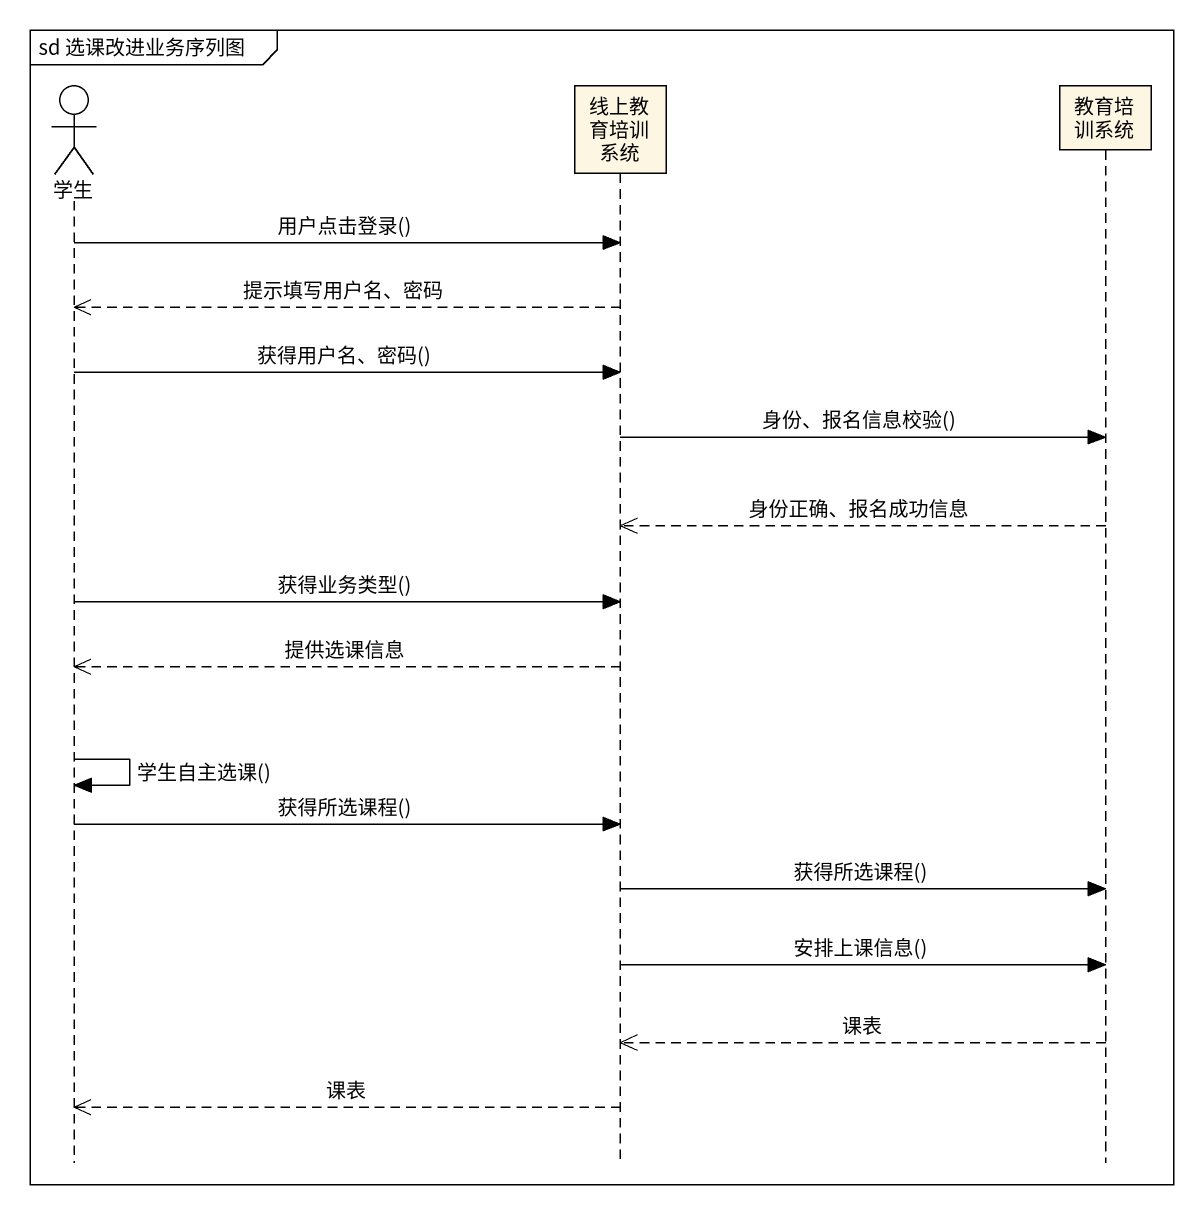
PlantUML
@startuml
mainframe sd 选课改进业务序列图
hide footbox
actor 学生
participant 线上教育培训系统
participant 教育培训系统

学生 -> 线上教育培训系统 : 用户点击登录()
线上教育培训系统 -->> 学生 : 提示填写用户名、密码
学生 -> 线上教育培训系统 : 获得用户名、密码()
线上教育培训系统 -> 教育培训系统 : 身份、报名信息校验()
教育培训系统 -->> 线上教育培训系统 : 身份正确、报名成功信息
学生 -> 线上教育培训系统 : 获得业务类型()
线上教育培训系统 -->> 学生 : 提供选课信息
学生 -> 学生 : 学生自主选课()
学生 -> 线上教育培训系统 : 获得所选课程()
线上教育培训系统 -> 教育培训系统 : 获得所选课程()
线上教育培训系统 -> 教育培训系统 : 安排上课信息()
教育培训系统 -->> 线上教育培训系统 : 课表
线上教育培训系统 -->> 学生 : 课表
@enduml
